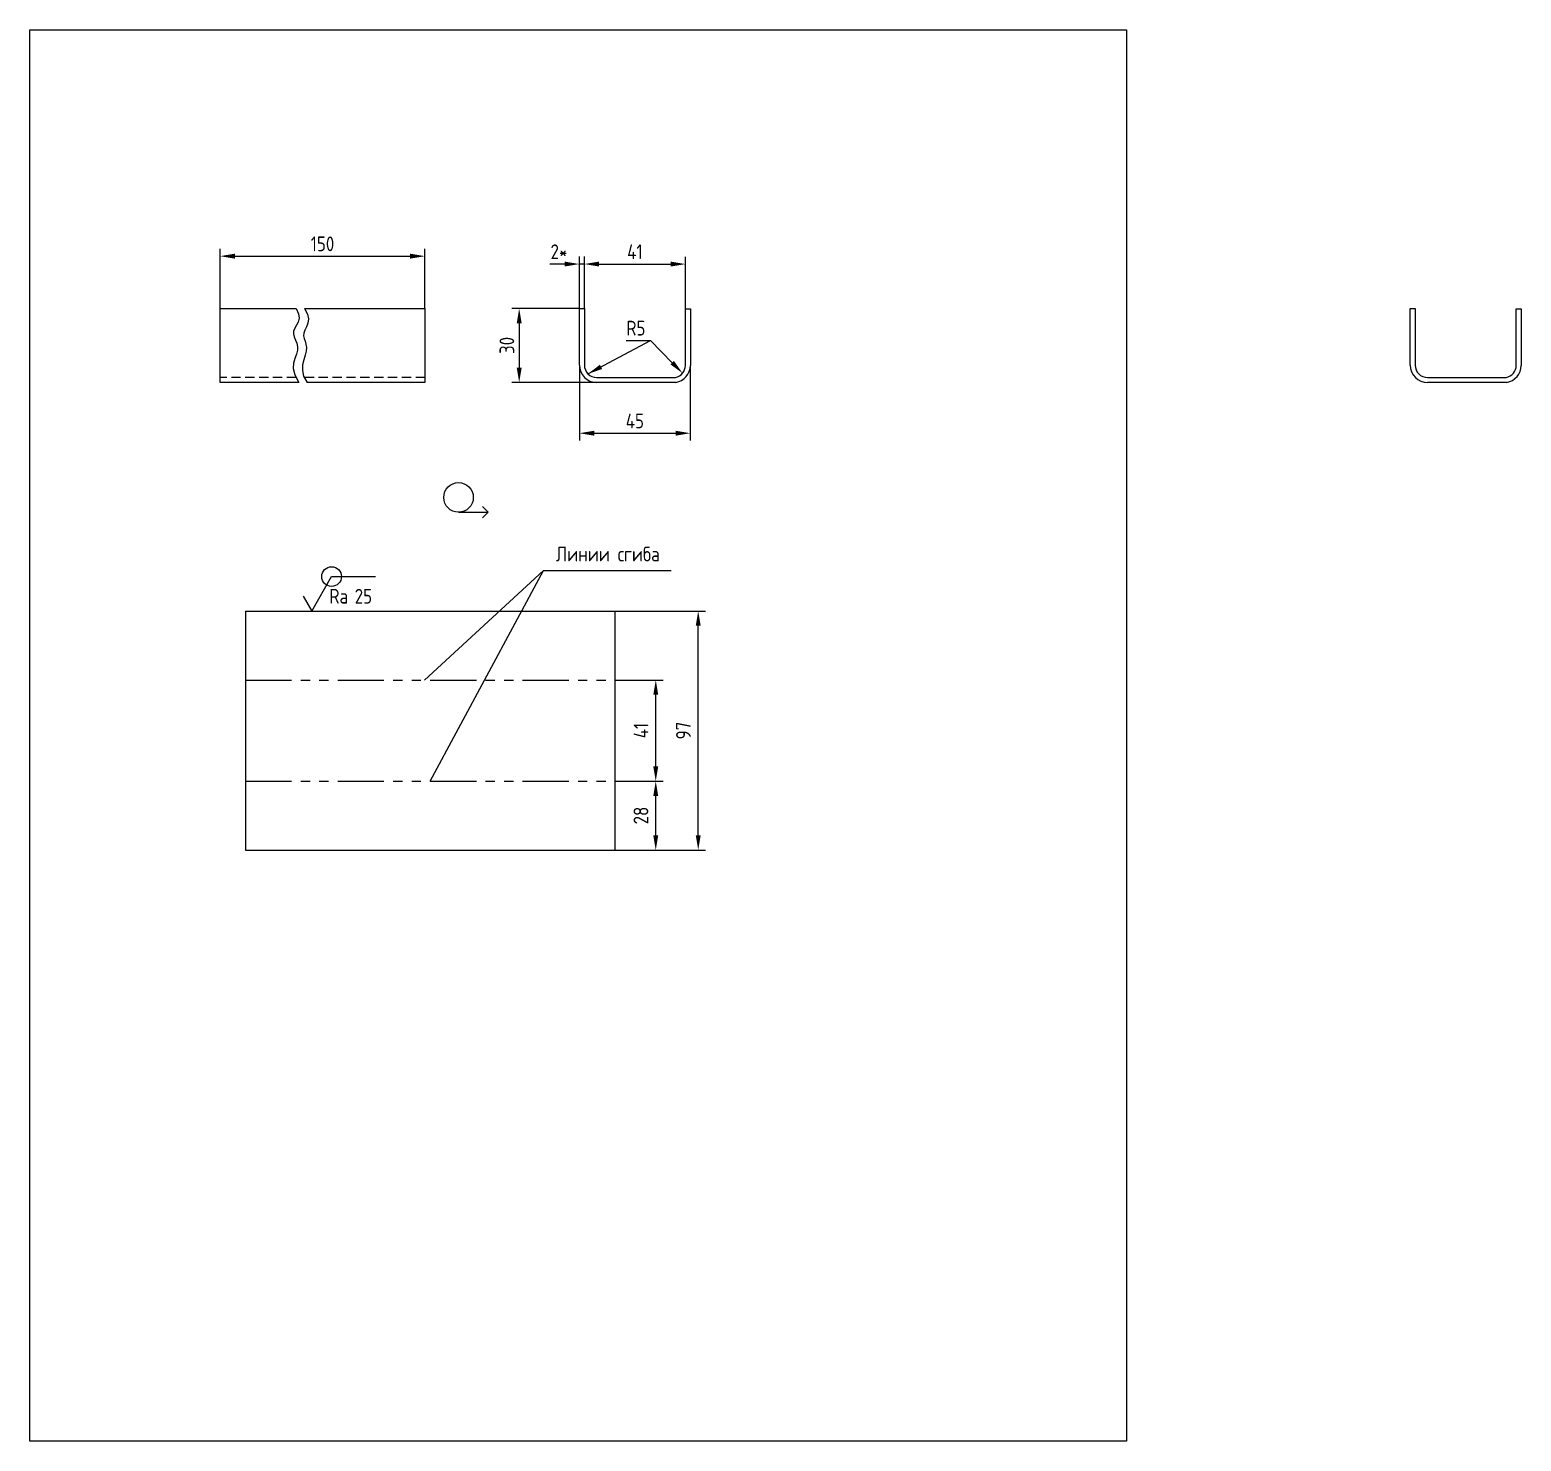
# Model space of a CAD drawing. Header units: millimetres. Extents: x 5930 to 17435, y 522 to 7243.
# Drawn here: x 8427 to 9033, y 1300 to 1873 of the extents above; entities that cross this region are included whole.
import ezdxf

# ---------------------------------------------------------------- set-up
doc = ezdxf.new("R2010")
doc.units = ezdxf.units.MM
doc.header["$LTSCALE"] = 15
doc.linetypes.add('HIDDEN', pattern=[0.375, 0.25, -0.125])
doc.linetypes.add('PHANTOM', pattern=[2.5, 1.25, -0.25, 0.25, -0.25, 0.25, -0.25])
doc.layers.add('AM_VIEWS', color=1, linetype='Continuous', lineweight=25, plot=False)
for name, color, linetype in [('Bord', 1, 'Continuous'), ('Cont', 6, 'Continuous'), ('DIM', 7, 'Continuous'), ('HIDE', 2, 'HIDDEN'), ('PHAN', 5, 'PHANTOM'), ('Text', 3, 'Continuous'), ('Textb', 6, 'Continuous')]:
    doc.layers.add(name, color=color, linetype=linetype)
doc.styles.add('Style1', font='romans.shx', dxfattribs={"width": 0.8})
doc.dimstyles.new('LIN2', dxfattribs={"dimscale": 2, "dimtxt": 3, "dimasz": 3, "dimexe": 1.5, "dimexo": 0, "dimgap": 1, "dimtad": 1, "dimdec": 4, "dimrnd": 1, "dimdsep": 46, "dimtxsty": 'Style1', "dimcen": 0, "dimdle": 2, "dimclrd": 256, "dimclrt": 3, "dimadec": 0, "dimazin": 0, "dimtfac": 1, "dimtdec": 4, "dimtmove": 1, "dimatfit": 3, "dimfxl": 1, "dimtolj": 1, "dimtzin": 0, "dimarcsym": 0})
doc.dimstyles.new('LIN4', dxfattribs={"dimscale": 4, "dimtxt": 3, "dimasz": 3, "dimexe": 1.5, "dimexo": 0, "dimgap": 1.5, "dimtad": 1, "dimzin": 13, "dimdsep": 46, "dimtxsty": 'Style1', "dimcen": 0, "dimclrt": 3, "dimadec": 0, "dimazin": 0, "dimtfac": 1, "dimtmove": 0, "dimatfit": 3, "dimfxl": 1, "dimtolj": 1, "dimtzin": 13, "dimarcsym": 0})

# ---------------------------------------------------------------- blocks, each defined once
blk = doc.blocks.new('*D38')
at = {"layer": 'Defpoints', "color": 0, "transparency": 16777216}
for p in [(8693.53, 1777.57), (8652.53, 1759.55), (8693.53, 1759.55)]:
    blk.add_point(p, dxfattribs=at)
at = {"layer": 'DIM', "color": 0, "lineweight": -2, "transparency": 16777216}
for p, q in [((8652.53, 1759.55), (8652.53, 1780.57)), ((8693.53, 1759.55), (8693.53, 1780.57))]:
    blk.add_line(p, q, dxfattribs=at)
at = {"layer": 'DIM', "lineweight": -2, "transparency": 16777216}
blk.add_line((8658.53, 1777.57), (8687.53, 1777.57), dxfattribs=at)
at = {"layer": 'DIM', "transparency": 16777216}
for points in [[(8658.53, 1778.57), (8658.53, 1776.57), (8652.53, 1777.57)], [(8687.53, 1778.57), (8687.53, 1776.57), (8693.53, 1777.57)]]:
    blk.add_solid(points, dxfattribs=at)
at = {"layer": 'DIM', "color": 3, "transparency": 16777216, "insert": (8673.03, 1782.57), "char_height": 6, "attachment_point": 5, "style": 'Style1'}
blk.add_mtext('\\A1;41', dxfattribs=at)
blk = doc.blocks.new('*D39')
at = {"layer": 'Defpoints', "color": 0, "transparency": 16777216}
for p in [(8650.53, 1777.58), (8650.53, 1759.55), (8652.53, 1759.55)]:
    blk.add_point(p, dxfattribs=at)
at = {"layer": 'DIM', "color": 0, "lineweight": -2, "transparency": 16777216}
for p, q in [((8650.53, 1759.55), (8650.53, 1780.58)), ((8652.53, 1759.55), (8652.53, 1780.58))]:
    blk.add_line(p, q, dxfattribs=at)
at = {"layer": 'DIM', "lineweight": -2, "transparency": 16777216}
for p, q in [((8644.53, 1777.58), (8638.53, 1777.58)), ((8652.53, 1777.58), (8650.53, 1777.58)), ((8658.53, 1777.58), (8664.53, 1777.58))]:
    blk.add_line(p, q, dxfattribs=at)
at = {"layer": 'DIM', "transparency": 16777216}
for points in [[(8644.53, 1778.58), (8644.53, 1776.58), (8650.53, 1777.58)], [(8658.53, 1778.58), (8658.53, 1776.58), (8652.53, 1777.58)]]:
    blk.add_solid(points, dxfattribs=at)
at = {"layer": 'DIM', "color": 3, "transparency": 16777216, "insert": (8642.2, 1782.57), "char_height": 6, "attachment_point": 5, "style": 'Style1'}
blk.add_mtext('\\A1;2*', dxfattribs=at)
blk = doc.blocks.new('*D40')
at = {"layer": 'Defpoints', "color": 0, "transparency": 16777216}
for p in [(8650.53, 1759.55), (8626.08, 1729.55), (8657.53, 1729.55)]:
    blk.add_point(p, dxfattribs=at)
at = {"layer": 'DIM', "color": 0, "lineweight": -2, "transparency": 16777216}
for p, q in [((8650.53, 1759.55), (8623.08, 1759.55)), ((8657.53, 1729.55), (8623.08, 1729.55))]:
    blk.add_line(p, q, dxfattribs=at)
at = {"layer": 'DIM', "lineweight": -2, "transparency": 16777216}
blk.add_line((8626.08, 1753.55), (8626.08, 1735.55), dxfattribs=at)
at = {"layer": 'DIM', "transparency": 16777216}
for points in [[(8625.08, 1753.55), (8627.08, 1753.55), (8626.08, 1759.55)], [(8625.08, 1735.55), (8627.08, 1735.55), (8626.08, 1729.55)]]:
    blk.add_solid(points, dxfattribs=at)
at = {"layer": 'DIM', "color": 3, "transparency": 16777216, "insert": (8621.08, 1744.55), "char_height": 6, "attachment_point": 5, "rotation": 90, "style": 'Style1'}
blk.add_mtext('\\A1;30', dxfattribs=at)
blk = doc.blocks.new('*D41')
at = {"layer": 'Defpoints', "color": 0, "transparency": 16777216}
for p in [(8650.53, 1736.55), (8695.53, 1736.46), (8695.53, 1708.92)]:
    blk.add_point(p, dxfattribs=at)
at = {"layer": 'DIM', "color": 0, "lineweight": -2, "transparency": 16777216}
for p, q in [((8650.53, 1736.55), (8650.53, 1705.92)), ((8695.53, 1736.46), (8695.53, 1705.92))]:
    blk.add_line(p, q, dxfattribs=at)
at = {"layer": 'DIM', "lineweight": -2, "transparency": 16777216}
blk.add_line((8656.53, 1708.92), (8689.53, 1708.92), dxfattribs=at)
at = {"layer": 'DIM', "transparency": 16777216}
for points in [[(8656.53, 1709.92), (8656.53, 1707.92), (8650.53, 1708.92)], [(8689.53, 1709.92), (8689.53, 1707.92), (8695.53, 1708.92)]]:
    blk.add_solid(points, dxfattribs=at)
at = {"layer": 'DIM', "color": 3, "transparency": 16777216, "insert": (8673.03, 1713.92), "char_height": 6, "attachment_point": 5, "style": 'Style1'}
blk.add_mtext('\\A1;45', dxfattribs=at)
blk = doc.blocks.new('*D42')
at = {"layer": 'Defpoints', "color": 0, "transparency": 16777216}
for p in [(8688.88, 1736.84), (8692.39, 1733.27)]:
    blk.add_point(p, dxfattribs=at)
at = {"layer": 'DIM', "lineweight": -2, "transparency": 16777216}
for p, q in [((8669.54, 1746.57), (8679.31, 1746.57)), ((8679.31, 1746.57), (8688.18, 1737.55))]:
    blk.add_line(p, q, dxfattribs=at)
at = {"layer": 'DIM', "transparency": 16777216}
blk.add_solid([(8688.89, 1738.25), (8687.47, 1736.85), (8692.39, 1733.27)], dxfattribs=at)
at = {"layer": 'DIM', "color": 3, "transparency": 16777216, "insert": (8673.42, 1751.57), "char_height": 6, "attachment_point": 5, "style": 'Style1'}
blk.add_mtext('\\A1;R5', dxfattribs=at)
blk = doc.blocks.new('*D43')
at = {"layer": 'Defpoints', "color": 0, "transparency": 16777216}
for p in [(8587.82, 1780.78), (8504.71, 1759.55), (8587.82, 1759.55)]:
    blk.add_point(p, dxfattribs=at)
at = {"layer": 'DIM', "color": 0, "lineweight": -2, "transparency": 16777216}
for p, q in [((8504.71, 1759.55), (8504.71, 1783.78)), ((8587.82, 1759.55), (8587.82, 1783.78))]:
    blk.add_line(p, q, dxfattribs=at)
at = {"layer": 'DIM', "lineweight": -2, "transparency": 16777216}
blk.add_line((8510.71, 1780.78), (8581.82, 1780.78), dxfattribs=at)
at = {"layer": 'DIM', "transparency": 16777216}
for points in [[(8510.71, 1781.78), (8510.71, 1779.78), (8504.71, 1780.78)], [(8581.82, 1781.78), (8581.82, 1779.78), (8587.82, 1780.78)]]:
    blk.add_solid(points, dxfattribs=at)
at = {"layer": 'DIM', "color": 3, "transparency": 16777216, "insert": (8546.26, 1785.78), "char_height": 6, "attachment_point": 5, "style": 'Style1'}
blk.add_mtext('\\A1;150', dxfattribs=at)
blk = doc.blocks.new('*D44')
at = {"layer": 'Defpoints', "color": 0, "transparency": 16777216}
for p in [(8664.95, 1567.75), (8681.5, 1567.75), (8664.95, 1539.75)]:
    blk.add_point(p, dxfattribs=at)
at = {"layer": 'DIM', "color": 0, "lineweight": -2, "transparency": 16777216}
for p, q in [((8664.95, 1567.75), (8684.5, 1567.75)), ((8681.5, 1545.75), (8681.5, 1561.75)), ((8664.95, 1539.75), (8684.5, 1539.75))]:
    blk.add_line(p, q, dxfattribs=at)
at = {"layer": 'DIM', "color": 0, "transparency": 16777216}
for points in [[(8680.5, 1561.75), (8682.5, 1561.75), (8681.5, 1567.75)], [(8680.5, 1545.75), (8682.5, 1545.75), (8681.5, 1539.75)]]:
    blk.add_solid(points, dxfattribs=at)
at = {"layer": 'DIM', "color": 3, "transparency": 16777216, "insert": (8675.5, 1553.75), "char_height": 6, "attachment_point": 5, "rotation": 90, "style": 'Style1'}
blk.add_mtext('\\A1;28', dxfattribs=at)
blk = doc.blocks.new('*D45')
at = {"layer": 'Defpoints', "color": 0, "transparency": 16777216}
for p in [(8664.95, 1608.75), (8681.5, 1608.75), (8664.95, 1567.75)]:
    blk.add_point(p, dxfattribs=at)
at = {"layer": 'DIM', "color": 0, "lineweight": -2, "transparency": 16777216}
for p, q in [((8664.95, 1608.75), (8684.5, 1608.75)), ((8681.5, 1573.75), (8681.5, 1602.75))]:
    blk.add_line(p, q, dxfattribs=at)
at = {"layer": 'DIM', "color": 0, "transparency": 16777216}
for points in [[(8680.5, 1602.75), (8682.5, 1602.75), (8681.5, 1608.75)], [(8680.5, 1573.75), (8682.5, 1573.75), (8681.5, 1567.75)]]:
    blk.add_solid(points, dxfattribs=at)
at = {"layer": 'DIM', "color": 3, "transparency": 16777216, "insert": (8675.5, 1588.25), "char_height": 6, "attachment_point": 5, "rotation": 90, "style": 'Style1'}
blk.add_mtext('\\A1;41', dxfattribs=at)
blk = doc.blocks.new('*D46')
at = {"layer": 'Defpoints', "color": 0, "transparency": 16777216}
for p in [(8664.95, 1636.75), (8698.74, 1636.75), (8664.95, 1539.75)]:
    blk.add_point(p, dxfattribs=at)
at = {"layer": 'DIM', "color": 0, "lineweight": -2, "transparency": 16777216}
for p, q in [((8664.95, 1636.75), (8701.74, 1636.75)), ((8698.74, 1545.75), (8698.74, 1630.75)), ((8664.95, 1539.75), (8701.74, 1539.75))]:
    blk.add_line(p, q, dxfattribs=at)
at = {"layer": 'DIM', "color": 0, "transparency": 16777216}
for points in [[(8697.74, 1630.75), (8699.74, 1630.75), (8698.74, 1636.75)], [(8697.74, 1545.75), (8699.74, 1545.75), (8698.74, 1539.75)]]:
    blk.add_solid(points, dxfattribs=at)
at = {"layer": 'DIM', "color": 3, "transparency": 16777216, "insert": (8692.74, 1588.25), "char_height": 6, "attachment_point": 5, "rotation": 90, "style": 'Style1'}
blk.add_mtext('\\A1;97', dxfattribs=at)
blk = doc.blocks.new('A$C6CF913E7')
at = {"layer": 'Text'}
blk.add_circle((0, 0), 2, dxfattribs=at)
blk = doc.blocks.new('sherISO_07')
at = {"layer": 'Text'}
blk.add_line((4.04, 7), (12.93, 7), dxfattribs=at)
blk.add_lwpolyline([(-1.73, 3), (0, 0), (4.04, 7)], dxfattribs=at)
blk.add_blockref('A$C6CF913E7', (4.04, 7))
at = {"layer": 'Text', "style": 'Style1', "width": 0.8}
blk.add_text('Ra', height=3, dxfattribs=at).set_placement((3.58, 1.5))
blk.add_attdef('25', (8.73, 1.5), '', height=3, dxfattribs=at)
blk = doc.blocks.new('ZNAK11')
at = {"layer": 'Cont'}
for p, q in [((5.98, -0.12), (4.85, 1.01)), ((-0.04, -0.12), (5.98, -0.12)), ((5.98, -0.12), (4.85, -1.25))]:
    blk.add_line(p, q, dxfattribs=at)
blk.add_circle((-0.04, 2.88), 3, dxfattribs=at)
at = {"layer": 'Textb', "style": 'Style1', "width": 0.8}
blk.add_attdef('(1:1)', (8.27, 0), '', height=5, dxfattribs=at)

msp = doc.modelspace()

# ---------------------------------------------------------------- linework, layer by layer
at = {"layer": 'AM_VIEWS'}
msp.add_lwpolyline([(8427.4785, 1872.64628), (8872.57615, 1872.64628), (8872.57615, 1299.82852), (8427.4785, 1299.82852)], close=True, dxfattribs=at)
at = {"layer": 'Bord'}
for p, q in [((8587.69135, 1608.75464), (8635.94924, 1653.23935)), ((8589.95273, 1567.75464), (8635.94924, 1653.23935)), ((8635.94924, 1653.23935), (8687.69986, 1653.23935))]:
    msp.add_line(p, q, dxfattribs=at)
for points in [[(8535.58011, 1759.55071), (8536.56325, 1757.38742), (8536.72904, 1755.58256), (8536.34247, 1754.05828), (8535.66855, 1752.73673), (8534.97226, 1751.54005), (8534.51862, 1750.39039), (8534.50023, 1749.22131), (8534.82027, 1748.01205), (8535.30951, 1746.75328), (8535.79876, 1745.43563), (8536.1188, 1744.04977), (8536.10041, 1742.58637), (8535.65416, 1741.02632), (8535.00968, 1739.31161), (8534.47638, 1737.37446), (8534.36367, 1735.14711), (8534.98095, 1732.56178), (8536.63762, 1729.55071)], [(8538.9641, 1759.55071), (8540.16757, 1757.25754), (8540.53381, 1755.28355), (8540.3161, 1753.57894), (8539.76769, 1752.09386), (8539.14185, 1750.77852), (8538.69186, 1749.58307), (8538.60515, 1748.45815), (8538.80591, 1747.35611), (8539.15251, 1746.22978), (8539.50332, 1745.03198), (8539.7167, 1743.7155), (8539.65103, 1742.23317), (8539.23206, 1740.54862), (8538.6551, 1738.66875), (8538.18287, 1736.6113), (8538.07807, 1734.39399), (8538.60341, 1732.03455), (8540.02161, 1729.55071)]]:
    msp.add_lwpolyline(points, dxfattribs=at)
at = {"layer": 'Cont'}
for p, q in [((8504.7073, 1729.55071), (8504.7073, 1759.55071)), ((8504.7073, 1759.55071), (8535.58011, 1759.55071)), ((8538.9641, 1759.55071), (8587.82017, 1759.55071)), ((8587.82017, 1759.55071), (8587.82017, 1729.55071)), ((8650.53278, 1736.55071), (8650.53278, 1759.55071)), ((8650.53278, 1759.55071), (8652.53278, 1759.55071)), ((8652.53278, 1759.55071), (8652.53278, 1736.55071)), ((8693.53278, 1736.4623), (8693.53278, 1759.4623)), ((8693.53278, 1759.4623), (8695.53278, 1759.4623)), ((8695.53278, 1759.4623), (8695.53278, 1736.4623)), ((8987.71326, 1736.55071), (8987.71326, 1759.55071)), ((8987.71326, 1759.55071), (8989.71326, 1759.55071)), ((8989.71326, 1759.55071), (8989.71326, 1736.55071)), ((9030.71326, 1736.4623), (9030.71326, 1759.4623)), ((9030.71326, 1759.4623), (9032.71326, 1759.4623)), ((9032.71326, 1759.4623), (9032.71326, 1736.4623)), ((8657.53278, 1731.55071), (8689.46889, 1731.55071)), ((8994.71326, 1731.55071), (9026.64937, 1731.55071)), ((8536.63762, 1729.55071), (8504.7073, 1729.55071)), ((8587.82017, 1729.55071), (8540.02161, 1729.55071)), ((8689.64181, 1729.55071), (8657.53278, 1729.55071)), ((9026.82229, 1729.55071), (8994.71326, 1729.55071)), ((8514.95273, 1636.75464), (8664.95273, 1636.75464)), ((8514.95273, 1636.75464), (8514.95273, 1539.75464)), ((8664.95273, 1636.75464), (8664.95273, 1539.75464)), ((8514.95273, 1539.75464), (8664.95273, 1539.75464))]:
    msp.add_line(p, q, dxfattribs=at)
for centre, radius, start, end in [((8657.53278, 1736.55071), 7, 180, 270), ((8657.53278, 1736.55071), 5, 180, 270), ((8688.53278, 1736.4623), 5, 280.79067906, 0), ((8688.53278, 1736.4623), 7, 279.11592817, 0), ((8994.71326, 1736.55071), 7, 180, 270), ((8994.71326, 1736.55071), 5, 180, 270), ((9025.71326, 1736.4623), 5, 280.79067906, 0), ((9025.71326, 1736.4623), 7, 279.11592817, 0)]:
    msp.add_arc(centre, radius, start, end, dxfattribs=at)
at = {"layer": 'Defpoints', "color": 0, "linetype": 'ByBlock'}
for p in [(8650.53278, 1759.55071), (8650.53278, 1759.55071), (8987.71326, 1759.55071), (8987.71326, 1759.55071)]:
    msp.add_point(p, dxfattribs=at)
at = {"layer": 'HIDE'}
for p, q in [((8535.53723, 1731.55071), (8504.7073, 1731.55071)), ((8587.82017, 1731.55071), (8538.87967, 1731.55071))]:
    msp.add_line(p, q, dxfattribs=at)
at = {"layer": 'PHAN'}
for p, q in [((8514.95273, 1608.75464), (8664.95273, 1608.75464)), ((8514.95273, 1567.75464), (8664.95273, 1567.75464))]:
    msp.add_line(p, q, dxfattribs=at)

# ---------------------------------------------------------------- block references
at = {"layer": 'Cont', "xscale": 2, "yscale": 2, "zscale": 2}
msp.add_blockref('ZNAK11', (8601.53668, 1677.10924), dxfattribs=at)
at = {"layer": 'DIM', "xscale": 2, "yscale": 2, "zscale": 4}
msp.add_blockref('sherISO_07', (8541.86291, 1636.75464), dxfattribs=at).add_auto_attribs({'25': '25'})

# ---------------------------------------------------------------- texts
at = {"layer": 'Text', "linetype": 'ByBlock', "insert": (8662.06431, 1659.8971), "char_height": 6, "attachment_point": 5, "style": 'Style1'}
msp.add_mtext('Линии сгиба', dxfattribs=at)

# ---------------------------------------------------------------- dimensions: what is measured, and where the dimension line sits
at = {"layer": 'DIM'}
dim = msp.add_linear_dim(base=(8587.82017, 1780.78348), p1=(8504.7073, 1759.55071), p2=(8587.82017, 1759.55071), text='150', dimstyle='LIN2', dxfattribs=at)
dim.commit()
dim.dimension.update_dxf_attribs({"geometry": '*D43', "text_midpoint": (8546.26373, 1785.78348)})
dim = msp.add_linear_dim(base=(8650.53278, 1777.58184), p1=(8652.53278, 1759.55071), p2=(8650.53278, 1759.55071), text='<>*', dimstyle='LIN2', dxfattribs=at)
dim.commit()
dim.dimension.update_dxf_attribs({"geometry": '*D39', "text_midpoint": (8642.20188, 1777.57266), "dimtype": 160})
for base, p1, p2, picture, middle in [((8693.53278, 1777.56876), (8652.53278, 1759.55071), (8693.53278, 1759.55071), '*D38', (8673.03278, 1782.56876)), ((8695.53278, 1708.91531), (8650.53278, 1736.55071), (8695.53278, 1736.4623), '*D41', (8673.03278, 1713.91531))]:
    dim = msp.add_linear_dim(base=base, p1=p1, p2=p2, dimstyle='LIN2', dxfattribs=at)
    dim.commit()
    dim.dimension.update_dxf_attribs({"geometry": picture, "text_midpoint": middle})
dim = msp.add_linear_dim(base=(8626.08259, 1729.55071), p1=(8650.53278, 1759.55071), p2=(8657.53278, 1729.55071), angle=90, dimstyle='LIN2', dxfattribs=at)
dim.commit()
dim.dimension.update_dxf_attribs({"geometry": '*D40', "text_midpoint": (8621.08259, 1744.55071)})
dim = msp.add_radius_dim(center=(8688.87919, 1736.83979), mpoint=(8692.38509, 1733.27487), dimstyle='LIN2', override={"dimtoh": 1}, dxfattribs=at)
dim.commit()
dim.dimension.update_dxf_attribs({"geometry": '*D42', "text_midpoint": (8679.30824, 1746.57189), "dimtype": 164})
dim = msp.add_linear_dim(base=(8698.73826, 1636.75464), p1=(8664.95273, 1539.75464), p2=(8664.95273, 1636.75464), angle=90, text='97', dimstyle='LIN4', override={"dimscale": 2}, dxfattribs=at)
dim.commit()
dim.dimension.update_dxf_attribs({"geometry": '*D46', "text_midpoint": (8692.73826, 1588.25464)})
dim = msp.add_linear_dim(base=(8681.50006, 1608.75464), p1=(8664.95273, 1567.75464), p2=(8664.95273, 1608.75464), angle=90, dimstyle='LIN4', override={"dimscale": 2, "dimse1": 1, "dimtmove": 1}, dxfattribs=at)
dim.commit()
dim.dimension.update_dxf_attribs({"geometry": '*D45', "text_midpoint": (8675.50006, 1588.25464)})
dim = msp.add_linear_dim(base=(8681.50006, 1567.75464), p1=(8664.95273, 1539.75464), p2=(8664.95273, 1567.75464), angle=90, dimstyle='LIN4', override={"dimscale": 2}, dxfattribs=at)
dim.commit()
dim.dimension.update_dxf_attribs({"geometry": '*D44', "text_midpoint": (8681.50006, 1553.75464), "dimtype": 160})

# ---------------------------------------------------------------- leaders
msp.add_leader([(8653.99725, 1733.01518), (8679.30824, 1746.57189)], dimstyle='LIN2', dxfattribs=at)

doc.saveas('drawing.dxf')
